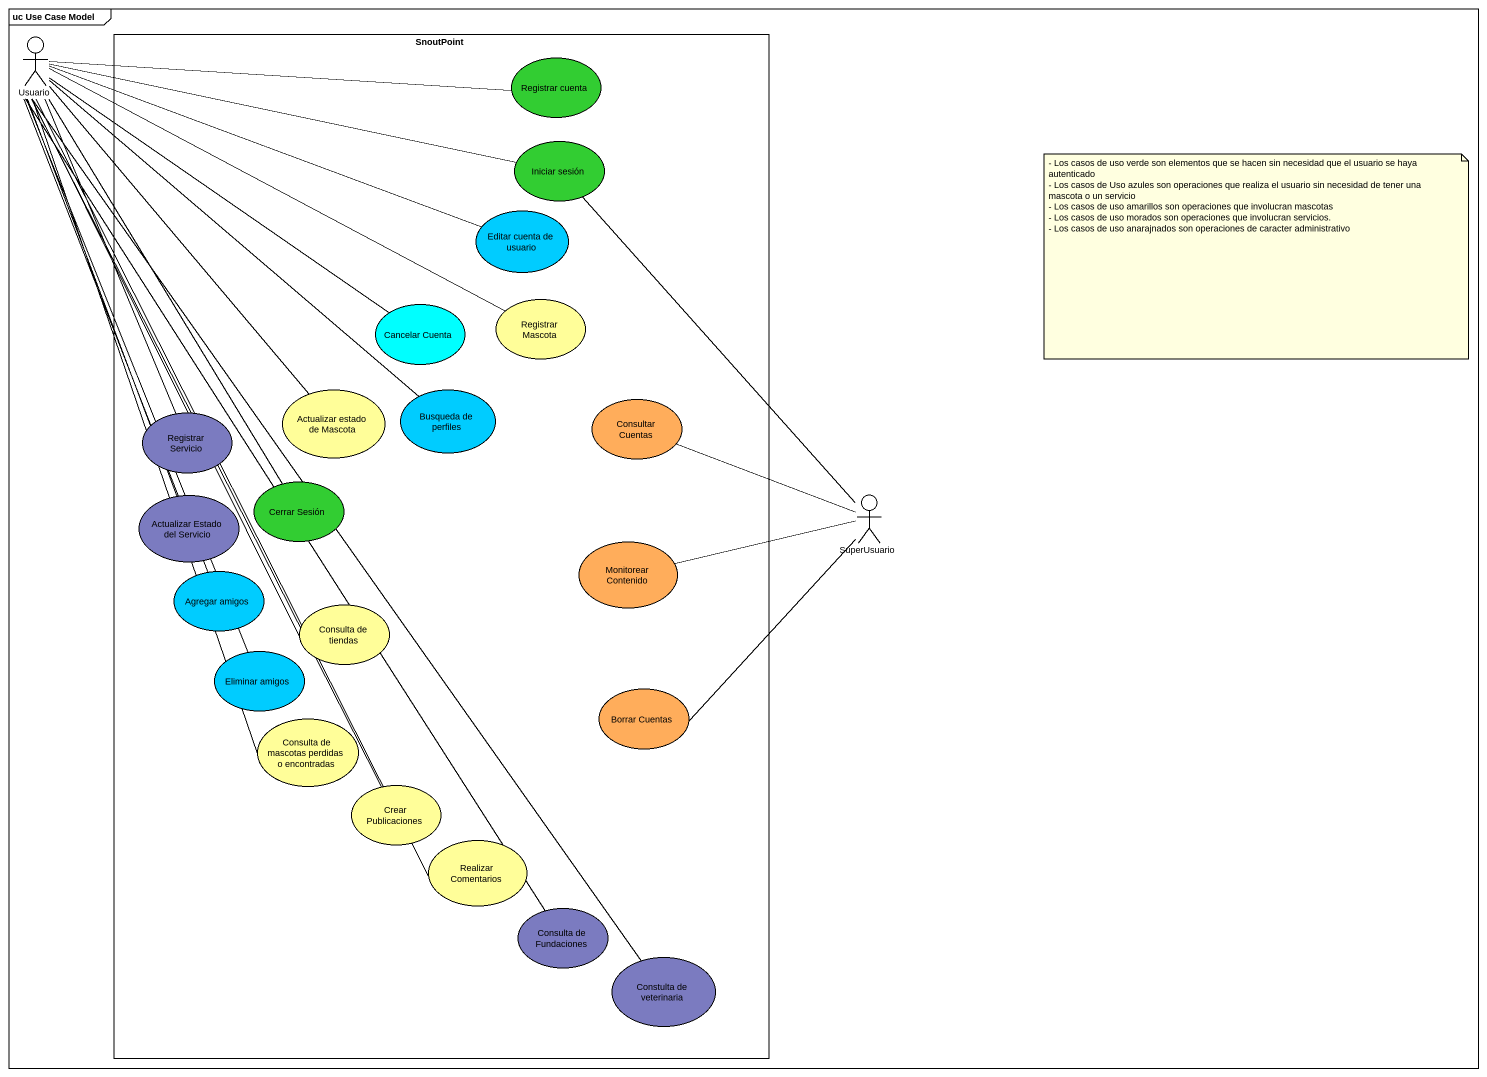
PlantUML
@startuml
mainframe uc Use Case Model
actor Usuario
rectangle SnoutPoint #FFFFFF {
  usecase "Registrar cuenta" as Registrar_cuenta #32CD32
  usecase "Iniciar sesión" as Iniciar_sesión #32CD32
  usecase "Editar cuenta de usuario" as Editar_cuenta_de_usuario #00CCFF
  usecase "Cancelar Cuenta" as Cancelar_Cuenta #00FFFF
  usecase "Registrar Mascota" as Registrar_Mascota #FFFE99
  usecase "Actualizar estado de Mascota" as Actualizar_estado_de_Mascota #FFFE99
  usecase "Busqueda de perfiles" as Busqueda_de_perfiles #00CCFF
  usecase "Registrar Servicio" as Registrar_Servicio #7B7BC0
  usecase "Consultar Cuentas" as Consultar_Cuentas #FFAD5B
  usecase "Actualizar Estado del Servicio" as Actualizar_Estado_del #7B7BC0
  usecase "Cerrar Sesión" as Cerrar_Sesión #32CD32
  usecase "Monitorear Contenido" as Monitorear_Contenido #FFAD5B
  usecase "Agregar amigos" as Agregar_amigos #00CCFF
  usecase "Consulta de tiendas" as Consulta_de_tiendas #FFFE99
  usecase "Eliminar amigos" as Eliminar_amigos #00CCFF
  usecase "Borrar Cuentas" as Borrar_Cuentas #FFAD5B
  usecase "Consulta de mascotas perdidas o encontradas" as Consulta_de_mascotas #FFFE99
  usecase "Crear Publicaciones" as Crear_Publicaciones #FFFE99
  usecase "Realizar Comentarios" as Realizar_Comentarios #FFFE99
  usecase "Consulta de Fundaciones" as Consulta_de_Fundaciones #7B7BC0
  usecase "Constulta de veterinaria" as Constulta_de_veterinaria #7B7BC0
}
actor SuperUsuario
Usuario -right- Registrar_cuenta
Usuario -right- Iniciar_sesión
Usuario -right- Editar_cuenta_de_usuario
Usuario -- Cancelar_Cuenta
Usuario -right- Registrar_Mascota
Usuario -- Actualizar_estado_de_Mascota
Usuario -- Busqueda_de_perfiles
Usuario -- Registrar_Servicio
Usuario -- Actualizar_Estado_del
Usuario -- Cerrar_Sesión
Usuario -- Agregar_amigos
Usuario -- Consulta_de_tiendas
Usuario -- Eliminar_amigos
Usuario -- Consulta_de_mascotas
SuperUsuario -up- Iniciar_sesión
SuperUsuario -left- Consultar_Cuentas
SuperUsuario -left- Monitorear_Contenido
SuperUsuario -- Borrar_Cuentas
Crear_Publicaciones -up- Usuario
Realizar_Comentarios -up- Usuario
Consulta_de_Fundaciones -up- Usuario
Constulta_de_veterinaria -up- Usuario
note as N1
  - Los casos de uso verde son elementos que se hacen sin necesidad que el usuario se haya autenticado
  - Los casos de Uso azules son operaciones que realiza el usuario sin necesidad de tener una mascota o un servicio
  - Los casos de uso amarillos son operaciones que involucran mascotas
  - Los casos de uso morados son operaciones que involucran servicios.
  - Los casos de uso anarajnados son operaciones de caracter administrativo
end note
@enduml
